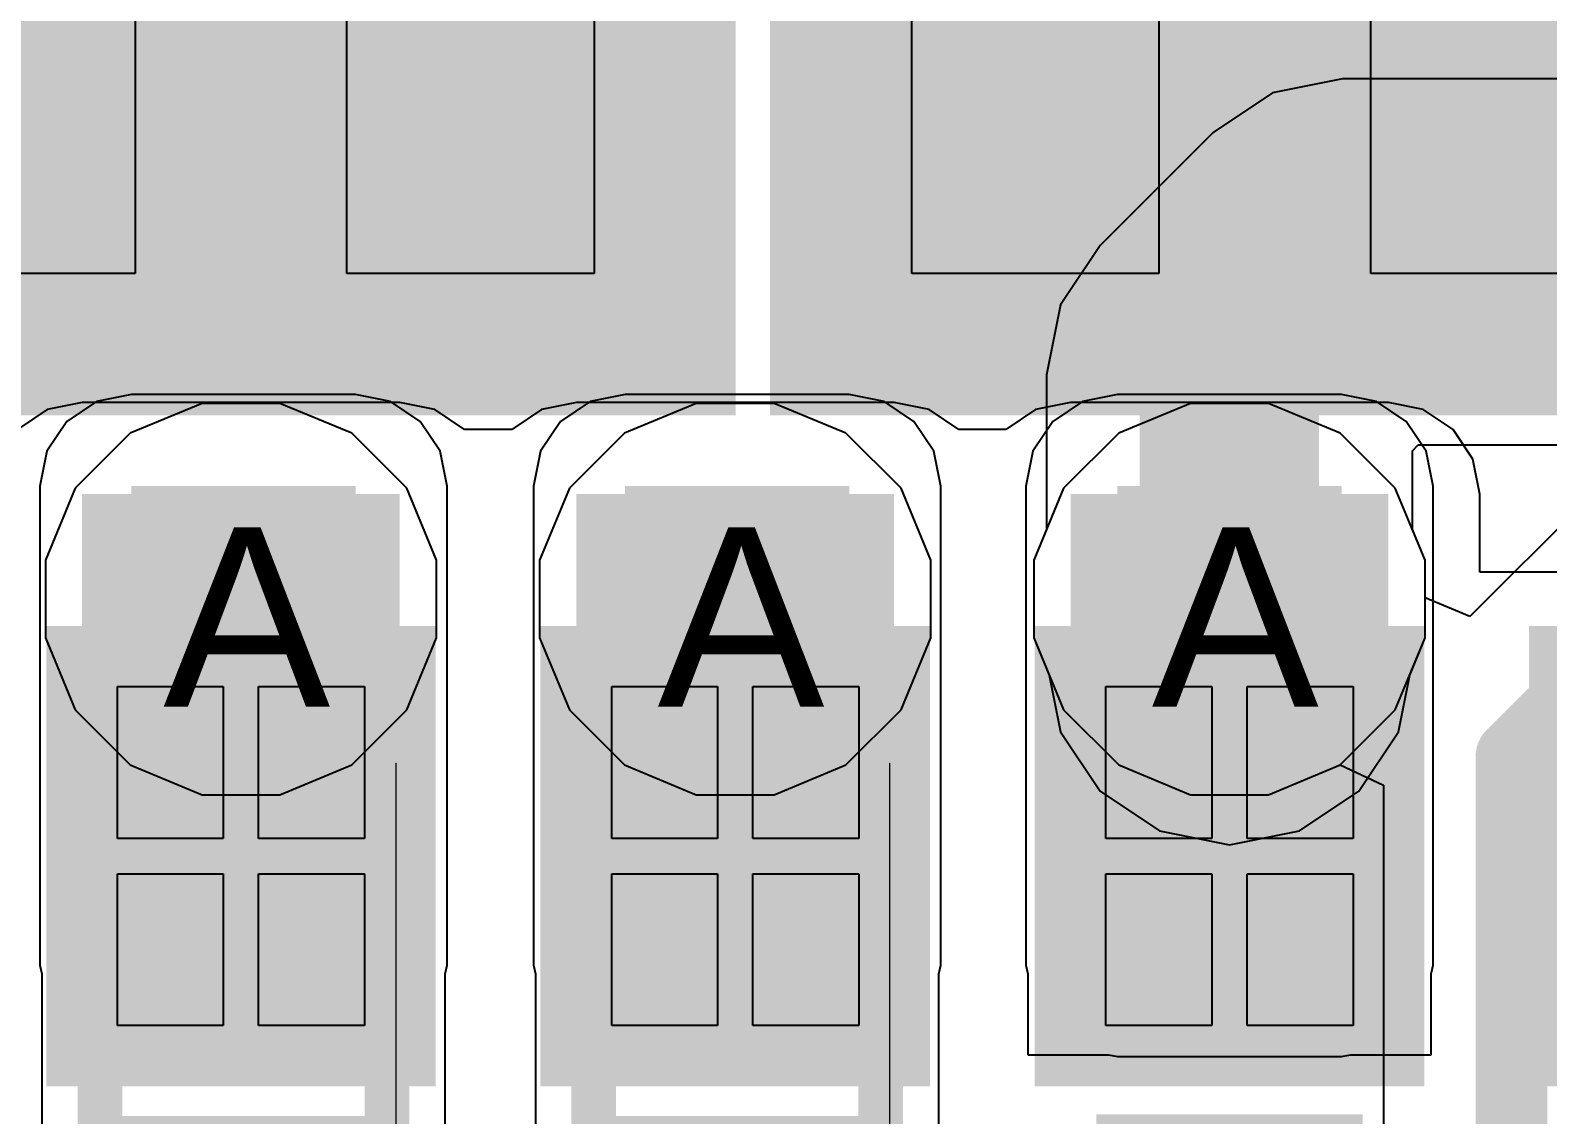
# Model space of a CAD drawing. Header units: inches. Extents: x 0 to 208, y 0 to 213.
# Drawn here: x 4.994 to 5.1632, y 1.2759 to 1.3968 of the extents above; entities that cross this region are included whole.
import ezdxf

# ---------------------------------------------------------------- set-up
doc = ezdxf.new("R2010")
doc.units = ezdxf.units.IN
doc.header["$MEASUREMENT"] = 0
for name, color, linetype in [('Bottom Layer', 5, 'Continuous'), ('Bottom Overlay', 54, 'Continuous'), ('Bottom Paste', 16, 'Continuous'), ('Bottom Solder', 6, 'Continuous'), ('Drill Drawing', 1, 'Continuous'), ('L2_GND1', 16, 'Continuous'), ('L3_SIG1', 76, 'Continuous'), ('L4_PWR', 90, 'Continuous'), ('L5_GND2', 156, 'Continuous'), ('L6_SIG2', 130, 'Continuous'), ('L7_GND3', 216, 'Continuous'), ('Top Layer', 1, 'Continuous'), ('Top Paste', 8, 'Continuous'), ('Top Solder', 216, 'Continuous'), ('Via Holes', 16, 'Continuous')]:
    doc.layers.add(name, color=color, linetype=linetype)
doc.styles.add('Arial', font='', dxfattribs={"height": 0.2})
doc.styles.get('Arial').set_extended_font_data('Arial')

# ---------------------------------------------------------------- blocks, each defined once
blk = doc.blocks.new('R___0402_B_166')
at = {"layer": 'Bottom Layer'}
for points in [[(-0.0095, 0.0125), (-0.0095, -0.0125), (-0.0275, -0.0125), (-0.0275, 0.0125)], [(0.0275, 0.0125), (0.0275, -0.0125), (0.0095, -0.0125), (0.0095, 0.0125)]]:
    blk.add_hatch(color=5, dxfattribs=at).paths.add_polyline_path(points)
at = {"layer": 'Bottom Paste'}
for points in [[(-0.0095, 0.0125), (-0.0095, -0.0125), (-0.0275, -0.0125), (-0.0275, 0.0125)], [(0.0275, 0.0125), (0.0275, -0.0125), (0.0095, -0.0125), (0.0095, 0.0125)]]:
    blk.add_hatch(color=16, dxfattribs=at).paths.add_polyline_path(points)
at = {"layer": 'Bottom Solder'}
for points in [[(-0.00733, 0.01466), (-0.00733, -0.01467), (-0.02967, -0.01467), (-0.02967, 0.01466)], [(0.02967, 0.01466), (0.02967, -0.01467), (0.00733, -0.01467), (0.00733, 0.01466)]]:
    blk.add_hatch(color=6, dxfattribs=at).paths.add_polyline_path(points)
at = {"layer": 'Bottom Overlay'}
for points in [[(0.031, 0.016, 0.005, 0.005, 0), (-0.031, 0.016, 0.005, 0.005, 0)], [(-0.031, -0.016, 0.005, 0.005, 0), (-0.031, 0.016, 0.005, 0.005, 0)], [(0.032, 0.017, 0.000127, 0.000127, 0), (-0.032, 0.017, 0.000127, 0.000127, 0)], [(0.031, -0.016, 0.005, 0.005, 0), (0.031, 0.016, 0.005, 0.005, 0)], [(0.031, -0.016, 0.005, 0.005, 0), (-0.031, -0.016, 0.005, 0.005, 0)]]:
    blk.add_lwpolyline(points, format="xyseb", dxfattribs=at)
for points in [[(-0.03225, 0.016, 0.0025, 0.0025, 1), (-0.02975, 0.016, 0.0025, 0.0025, 1)], [(-0.03225, 0.016, 0.0025, 0.0025, 1), (-0.02975, 0.016, 0.0025, 0.0025, 1)], [(-0.03203, 0.017, 0.0000635, 0.0000635, 1), (-0.03197, 0.017, 0.0000635, 0.0000635, 1)], [(0.02975, 0.016, 0.0025, 0.0025, 1), (0.03225, 0.016, 0.0025, 0.0025, 1)], [(0.02975, 0.016, 0.0025, 0.0025, 1), (0.03225, 0.016, 0.0025, 0.0025, 1)], [(0.03197, 0.017, 0.0000635, 0.0000635, 1), (0.03203, 0.017, 0.0000635, 0.0000635, 1)], [(-0.03225, -0.016, 0.0025, 0.0025, 1), (-0.02975, -0.016, 0.0025, 0.0025, 1)], [(-0.03225, -0.016, 0.0025, 0.0025, 1), (-0.02975, -0.016, 0.0025, 0.0025, 1)], [(0.02975, -0.016, 0.0025, 0.0025, 1), (0.03225, -0.016, 0.0025, 0.0025, 1)], [(0.02975, -0.016, 0.0025, 0.0025, 1), (0.03225, -0.016, 0.0025, 0.0025, 1)]]:
    blk.add_lwpolyline(points, format="xyseb", close=True, dxfattribs=at)
blk = doc.blocks.new('R___0402_B_167')
at = {"layer": 'Bottom Layer'}
for points in [[(-0.0095, 0.0125), (-0.0095, -0.0125), (-0.0275, -0.0125), (-0.0275, 0.0125)], [(0.0275, 0.0125), (0.0275, -0.0125), (0.0095, -0.0125), (0.0095, 0.0125)]]:
    blk.add_hatch(color=5, dxfattribs=at).paths.add_polyline_path(points)
at = {"layer": 'Bottom Paste'}
for points in [[(-0.0095, 0.0125), (-0.0095, -0.0125), (-0.0275, -0.0125), (-0.0275, 0.0125)], [(0.0275, 0.0125), (0.0275, -0.0125), (0.0095, -0.0125), (0.0095, 0.0125)]]:
    blk.add_hatch(color=16, dxfattribs=at).paths.add_polyline_path(points)
at = {"layer": 'Bottom Solder'}
for points in [[(-0.00733, 0.01466), (-0.00733, -0.01467), (-0.02967, -0.01467), (-0.02967, 0.01466)], [(0.02967, 0.01466), (0.02967, -0.01467), (0.00733, -0.01467), (0.00733, 0.01466)]]:
    blk.add_hatch(color=6, dxfattribs=at).paths.add_polyline_path(points)
at = {"layer": 'Bottom Overlay'}
for points in [[(0.031, 0.016, 0.005, 0.005, 0), (-0.031, 0.016, 0.005, 0.005, 0)], [(-0.031, -0.016, 0.005, 0.005, 0), (-0.031, 0.016, 0.005, 0.005, 0)], [(0.032, 0.017, 0.000127, 0.000127, 0), (-0.032, 0.017, 0.000127, 0.000127, 0)], [(0.031, -0.016, 0.005, 0.005, 0), (0.031, 0.016, 0.005, 0.005, 0)], [(0.031, -0.016, 0.005, 0.005, 0), (-0.031, -0.016, 0.005, 0.005, 0)]]:
    blk.add_lwpolyline(points, format="xyseb", dxfattribs=at)
for points in [[(-0.03225, 0.016, 0.0025, 0.0025, 1), (-0.02975, 0.016, 0.0025, 0.0025, 1)], [(-0.03225, 0.016, 0.0025, 0.0025, 1), (-0.02975, 0.016, 0.0025, 0.0025, 1)], [(-0.03203, 0.017, 0.0000635, 0.0000635, 1), (-0.03197, 0.017, 0.0000635, 0.0000635, 1)], [(0.02975, 0.016, 0.0025, 0.0025, 1), (0.03225, 0.016, 0.0025, 0.0025, 1)], [(0.02975, 0.016, 0.0025, 0.0025, 1), (0.03225, 0.016, 0.0025, 0.0025, 1)], [(0.03197, 0.017, 0.0000635, 0.0000635, 1), (0.03203, 0.017, 0.0000635, 0.0000635, 1)], [(-0.03225, -0.016, 0.0025, 0.0025, 1), (-0.02975, -0.016, 0.0025, 0.0025, 1)], [(-0.03225, -0.016, 0.0025, 0.0025, 1), (-0.02975, -0.016, 0.0025, 0.0025, 1)], [(0.02975, -0.016, 0.0025, 0.0025, 1), (0.03225, -0.016, 0.0025, 0.0025, 1)], [(0.02975, -0.016, 0.0025, 0.0025, 1), (0.03225, -0.016, 0.0025, 0.0025, 1)]]:
    blk.add_lwpolyline(points, format="xyseb", close=True, dxfattribs=at)
blk = doc.blocks.new('C___0402_B_174')
at = {"layer": 'Bottom Layer'}
for points in [[(-0.0095, 0.0125), (-0.0095, -0.0125), (-0.0275, -0.0125), (-0.0275, 0.0125)], [(0.0275, 0.0125), (0.0275, -0.0125), (0.0095, -0.0125), (0.0095, 0.0125)]]:
    blk.add_hatch(color=5, dxfattribs=at).paths.add_polyline_path(points)
at = {"layer": 'Bottom Paste'}
for points in [[(-0.0095, 0.0125), (-0.0095, -0.0125), (-0.0275, -0.0125), (-0.0275, 0.0125)], [(0.0275, 0.0125), (0.0275, -0.0125), (0.0095, -0.0125), (0.0095, 0.0125)]]:
    blk.add_hatch(color=16, dxfattribs=at).paths.add_polyline_path(points)
at = {"layer": 'Bottom Solder'}
for points in [[(-0.00714, 0.01486), (-0.00714, -0.01486), (-0.02986, -0.01486), (-0.02986, 0.01486)], [(0.02986, 0.01486), (0.02986, -0.01486), (0.00714, -0.01486), (0.00714, 0.01486)]]:
    blk.add_hatch(color=6, dxfattribs=at).paths.add_polyline_path(points)
at = {"layer": 'Bottom Overlay'}
for points in [[(-0.031, 0.016, 0.005, 0.005, 0), (-0.011, 0.016, 0.005, 0.005, 0)], [(-0.031, 0.016, 0.005, 0.005, 0), (-0.031, -0.016, 0.005, 0.005, 0)], [(0.011, 0.016, 0.005, 0.005, 0), (0.031, 0.016, 0.005, 0.005, 0)], [(0.031, 0.016, 0.005, 0.005, 0), (0.031, -0.016, 0.005, 0.005, 0)], [(-0.031, -0.016, 0.005, 0.005, 0), (-0.011, -0.016, 0.005, 0.005, 0)], [(0.011, -0.016, 0.005, 0.005, 0), (0.031, -0.016, 0.005, 0.005, 0)]]:
    blk.add_lwpolyline(points, format="xyseb", dxfattribs=at)
for points in [[(-0.03225, 0.016, 0.0025, 0.0025, 1), (-0.02975, 0.016, 0.0025, 0.0025, 1)], [(-0.03225, 0.016, 0.0025, 0.0025, 1), (-0.02975, 0.016, 0.0025, 0.0025, 1)], [(-0.01225, 0.016, 0.0025, 0.0025, 1), (-0.00975, 0.016, 0.0025, 0.0025, 1)], [(0.00975, 0.016, 0.0025, 0.0025, 1), (0.01225, 0.016, 0.0025, 0.0025, 1)], [(0.02975, 0.016, 0.0025, 0.0025, 1), (0.03225, 0.016, 0.0025, 0.0025, 1)], [(0.02975, 0.016, 0.0025, 0.0025, 1), (0.03225, 0.016, 0.0025, 0.0025, 1)], [(-0.03225, -0.016, 0.0025, 0.0025, 1), (-0.02975, -0.016, 0.0025, 0.0025, 1)], [(-0.03225, -0.016, 0.0025, 0.0025, 1), (-0.02975, -0.016, 0.0025, 0.0025, 1)], [(-0.01225, -0.016, 0.0025, 0.0025, 1), (-0.00975, -0.016, 0.0025, 0.0025, 1)], [(0.00975, -0.016, 0.0025, 0.0025, 1), (0.01225, -0.016, 0.0025, 0.0025, 1)], [(0.02975, -0.016, 0.0025, 0.0025, 1), (0.03225, -0.016, 0.0025, 0.0025, 1)], [(0.02975, -0.016, 0.0025, 0.0025, 1), (0.03225, -0.016, 0.0025, 0.0025, 1)]]:
    blk.add_lwpolyline(points, format="xyseb", close=True, dxfattribs=at)
blk = doc.blocks.new('A7682E_254')
at = {"layer": 'Top Layer'}
for points in [[(-0.05118, -0.07284), (0.05118, -0.07284), (0.05118, -0.19488), (-0.05118, -0.19488)], [(0.06299, -0.07284), (0.16535, -0.07284), (0.16535, -0.19488), (0.06299, -0.19488)], [(-0.01772, -0.22638), (0.01772, -0.22638), (0.01772, -0.26969), (-0.01772, -0.26969)], [(0.0374, -0.22638), (0.07284, -0.22638), (0.07284, -0.26969), (0.0374, -0.26969)], [(0.09252, -0.22638), (0.12795, -0.22638), (0.12795, -0.26969), (0.09252, -0.26969)]]:
    blk.add_hatch(color=1, dxfattribs=at).paths.add_polyline_path(points)
at = {"layer": 'Top Solder'}
for points in [[(-0.05518, -0.06884), (0.05518, -0.06884), (0.05518, -0.19888), (-0.05518, -0.19888)], [(0.05899, -0.06884), (0.16935, -0.06884), (0.16935, -0.19888), (0.05899, -0.19888)], [(-0.02172, -0.22238), (0.02172, -0.22238), (0.02172, -0.27369), (-0.02172, -0.27369)], [(0.0334, -0.22238), (0.07684, -0.22238), (0.07684, -0.27369), (0.0334, -0.27369)], [(0.08852, -0.22238), (0.13195, -0.22238), (0.13195, -0.27369), (0.08852, -0.27369)], [(0.14364, -0.22238), (0.18707, -0.22238), (0.18707, -0.27369), (0.14364, -0.27369)]]:
    blk.add_hatch(color=216, dxfattribs=at).paths.add_polyline_path(points)
at = {"layer": 'Top Paste'}
for p, q in [((-0.01181, -0.14567), (-0.01181, -0.18307)), ((0.01181, -0.18307), (0.01181, -0.14567)), ((0.03937, -0.14567), (0.03937, -0.18307)), ((0.0748, -0.18307), (0.0748, -0.14567)), ((0.10236, -0.14567), (0.10236, -0.18307)), ((0.12598, -0.18307), (0.12598, -0.14567)), ((-0.01181, -0.18307), (-0.03937, -0.18307)), ((0.03937, -0.18307), (0.01181, -0.18307)), ((0.10236, -0.18307), (0.0748, -0.18307)), ((0.15354, -0.18307), (0.12598, -0.18307)), ((-0.01378, -0.24606), (-0.01378, -0.22913)), ((-0.01378, -0.22913), (-0.00197, -0.22913)), ((-0.00197, -0.22913), (-0.00197, -0.24606)), ((0.00197, -0.24606), (0.00197, -0.22913)), ((0.00197, -0.22913), (0.01378, -0.22913)), ((0.01378, -0.22913), (0.01378, -0.24606)), ((0.04134, -0.24606), (0.04134, -0.22913)), ((0.04134, -0.22913), (0.05315, -0.22913)), ((0.05315, -0.22913), (0.05315, -0.24606)), ((0.05709, -0.24606), (0.05709, -0.22913)), ((0.05709, -0.22913), (0.0689, -0.22913)), ((0.0689, -0.22913), (0.0689, -0.24606)), ((0.09646, -0.24606), (0.09646, -0.22913)), ((0.09646, -0.22913), (0.10827, -0.22913)), ((0.10827, -0.22913), (0.10827, -0.24606)), ((0.1122, -0.24606), (0.1122, -0.22913)), ((0.1122, -0.22913), (0.12402, -0.22913)), ((0.12402, -0.22913), (0.12402, -0.24606)), ((-0.00197, -0.24606), (-0.01378, -0.24606)), ((0.01378, -0.24606), (0.00197, -0.24606)), ((0.05315, -0.24606), (0.04134, -0.24606)), ((0.0689, -0.24606), (0.05709, -0.24606)), ((0.10827, -0.24606), (0.09646, -0.24606)), ((0.12402, -0.24606), (0.1122, -0.24606)), ((-0.01378, -0.26693), (-0.01378, -0.25)), ((-0.01378, -0.25), (-0.00197, -0.25)), ((-0.00197, -0.25), (-0.00197, -0.26693)), ((0.00197, -0.26693), (0.00197, -0.25)), ((0.00197, -0.25), (0.01378, -0.25)), ((0.01378, -0.25), (0.01378, -0.26693)), ((0.04134, -0.26693), (0.04134, -0.25)), ((0.04134, -0.25), (0.05315, -0.25)), ((0.05315, -0.25), (0.05315, -0.26693)), ((0.05709, -0.26693), (0.05709, -0.25)), ((0.05709, -0.25), (0.0689, -0.25)), ((0.0689, -0.25), (0.0689, -0.26693)), ((0.09646, -0.26693), (0.09646, -0.25)), ((0.09646, -0.25), (0.10827, -0.25)), ((0.10827, -0.25), (0.10827, -0.26693)), ((0.1122, -0.26693), (0.1122, -0.25)), ((0.1122, -0.25), (0.12402, -0.25)), ((0.12402, -0.25), (0.12402, -0.26693)), ((-0.00197, -0.26693), (-0.01378, -0.26693)), ((0.01378, -0.26693), (0.00197, -0.26693)), ((0.05315, -0.26693), (0.04134, -0.26693)), ((0.0689, -0.26693), (0.05709, -0.26693)), ((0.10827, -0.26693), (0.09646, -0.26693)), ((0.12402, -0.26693), (0.1122, -0.26693))]:
    blk.add_line(p, q, dxfattribs=at)

msp = doc.modelspace()

# ---------------------------------------------------------------- hatches: boundary and pattern name
at = {"layer": 'Bottom Layer'}
for points in [[(5.00524, 1.29259), (5.03024, 1.29259), (5.03024, 1.346), (5.00524, 1.346)], [(5.06029, 1.29259), (5.08529, 1.29259), (5.08529, 1.346), (5.06029, 1.346)], [(5.11519, 1.29259), (5.14019, 1.29259), (5.14019, 1.346), (5.11519, 1.346)]]:
    msp.add_hatch(color=5, dxfattribs=at).paths.add_polyline_path(points)
h = msp.add_hatch(color=5, dxfattribs=at)
edge = h.paths.add_edge_path()
edge.add_arc((5.01745, 1.33339), 0.01181, 0, 360)
h = msp.add_hatch(color=5, dxfattribs=at)
edge = h.paths.add_edge_path()
edge.add_arc((5.07257, 1.33339), 0.01181, 0, 360)
h = msp.add_hatch(color=5, dxfattribs=at)
edge = h.paths.add_edge_path()
edge.add_arc((5.12768, 1.33339), 0.01181, 0, 360)
at = {"layer": 'L2_GND1'}
h = msp.add_hatch(color=16, dxfattribs=at)
edge = h.paths.add_edge_path()
edge.add_arc((5.01745, 1.33339), 0.01181, 0, 360)
h = msp.add_hatch(color=16, dxfattribs=at)
edge = h.paths.add_edge_path()
edge.add_arc((5.07257, 1.33339), 0.01181, 0, 360)
h = msp.add_hatch(color=16, dxfattribs=at)
edge = h.paths.add_edge_path()
edge.add_arc((5.12768, 1.33339), 0.01181, 0, 360)
at = {"layer": 'L3_SIG1'}
h = msp.add_hatch(color=76, dxfattribs=at)
edge = h.paths.add_edge_path()
edge.add_arc((5.01745, 1.33339), 0.01181, 0, 360)
h = msp.add_hatch(color=76, dxfattribs=at)
edge = h.paths.add_edge_path()
edge.add_arc((5.07257, 1.33339), 0.01181, 0, 360)
h = msp.add_hatch(color=76, dxfattribs=at)
edge = h.paths.add_edge_path()
edge.add_arc((5.12768, 1.33339), 0.01181, 0, 360)
at = {"layer": 'L4_PWR'}
h = msp.add_hatch(color=90, dxfattribs=at)
edge = h.paths.add_edge_path()
edge.add_arc((5.01745, 1.33339), 0.01181, 0, 360)
h = msp.add_hatch(color=90, dxfattribs=at)
edge = h.paths.add_edge_path()
edge.add_arc((5.07257, 1.33339), 0.01181, 0, 360)
h = msp.add_hatch(color=90, dxfattribs=at)
edge = h.paths.add_edge_path()
edge.add_arc((5.12768, 1.33339), 0.01181, 0, 360)
at = {"layer": 'L5_GND2'}
h = msp.add_hatch(color=156, dxfattribs=at)
edge = h.paths.add_edge_path()
edge.add_arc((5.01745, 1.33339), 0.01181, 0, 360)
h = msp.add_hatch(color=156, dxfattribs=at)
edge = h.paths.add_edge_path()
edge.add_arc((5.07257, 1.33339), 0.01181, 0, 360)
h = msp.add_hatch(color=156, dxfattribs=at)
edge = h.paths.add_edge_path()
edge.add_arc((5.12768, 1.33339), 0.01181, 0, 360)
at = {"layer": 'L6_SIG2'}
h = msp.add_hatch(color=130, dxfattribs=at)
edge = h.paths.add_edge_path()
edge.add_arc((5.01745, 1.33339), 0.01181, 0, 360)
h = msp.add_hatch(color=130, dxfattribs=at)
edge = h.paths.add_edge_path()
edge.add_arc((5.07257, 1.33339), 0.01181, 0, 360)
h = msp.add_hatch(color=130, dxfattribs=at)
edge = h.paths.add_edge_path()
edge.add_arc((5.12768, 1.33339), 0.01181, 0, 360)
at = {"layer": 'L7_GND3'}
h = msp.add_hatch(color=216, dxfattribs=at)
edge = h.paths.add_edge_path()
edge.add_arc((5.01745, 1.33339), 0.01181, 0, 360)
h = msp.add_hatch(color=216, dxfattribs=at)
edge = h.paths.add_edge_path()
edge.add_arc((5.07257, 1.33339), 0.01181, 0, 360)
h = msp.add_hatch(color=216, dxfattribs=at)
edge = h.paths.add_edge_path()
edge.add_arc((5.12768, 1.33339), 0.01181, 0, 360)
at = {"layer": 'Top Layer'}
h = msp.add_hatch(color=1, dxfattribs=at)
edge = h.paths.add_edge_path()
edge.add_arc((5.01745, 1.33339), 0.01181, 0, 360)
h = msp.add_hatch(color=1, dxfattribs=at)
edge = h.paths.add_edge_path()
edge.add_arc((5.07257, 1.33339), 0.01181, 0, 360)
h = msp.add_hatch(color=1, dxfattribs=at)
edge = h.paths.add_edge_path()
edge.add_arc((5.12768, 1.33339), 0.01181, 0, 360)
for points in [[(4.99973, 1.28309), (5.03516, 1.28309), (5.03516, 1.34511), (4.99973, 1.34511)], [(5.05485, 1.28309), (5.09028, 1.28309), (5.09028, 1.34511), (5.05485, 1.34511)], [(5.10997, 1.28309), (5.1454, 1.28309), (5.1454, 1.34511), (5.10997, 1.34511)]]:
    msp.add_hatch(color=1, dxfattribs=at).paths.add_polyline_path(points)
at = {"layer": 'Via Holes'}
h = msp.add_hatch(color=7, dxfattribs=at)
edge = h.paths.add_edge_path()
edge.add_arc((5.01745, 1.33339), 0.00591, 0, 360)
h = msp.add_hatch(color=7, dxfattribs=at)
edge = h.paths.add_edge_path()
edge.add_arc((5.07257, 1.33339), 0.00591, 0, 360)
h = msp.add_hatch(color=7, dxfattribs=at)
edge = h.paths.add_edge_path()
edge.add_arc((5.12768, 1.33339), 0.00591, 0, 360)

# ---------------------------------------------------------------- linework, layer by layer
at = {"layer": 'Bottom Layer'}
for p, q in [((5.00134, 1.35542), (4.99803, 1.35321)), ((5.00524, 1.3562), (5.00134, 1.35542)), ((5.03024, 1.3562), (5.00524, 1.3562)), ((5.03414, 1.35542), (5.03024, 1.3562)), ((5.03745, 1.35321), (5.03414, 1.35542)), ((5.05639, 1.35542), (5.05308, 1.35321)), ((5.06029, 1.3562), (5.05639, 1.35542)), ((5.08529, 1.3562), (5.06029, 1.3562)), ((5.08919, 1.35542), (5.08529, 1.3562)), ((5.0925, 1.35321), (5.08919, 1.35542)), ((5.11128, 1.35542), (5.10798, 1.35321)), ((5.11519, 1.3562), (5.11128, 1.35542)), ((5.14019, 1.3562), (5.11519, 1.3562)), ((5.14409, 1.35542), (5.14019, 1.3562)), ((5.1474, 1.35321), (5.14409, 1.35542)), ((4.99803, 1.35321), (4.99582, 1.3499)), ((5.03966, 1.3499), (5.03745, 1.35321)), ((5.05308, 1.35321), (5.05087, 1.3499)), ((5.09471, 1.3499), (5.0925, 1.35321)), ((5.10798, 1.35321), (5.10577, 1.3499)), ((5.14961, 1.3499), (5.1474, 1.35321)), ((4.99582, 1.3499), (4.99504, 1.346)), ((5.04044, 1.346), (5.03966, 1.3499)), ((5.05087, 1.3499), (5.05009, 1.346)), ((5.09548, 1.346), (5.09471, 1.3499)), ((5.10577, 1.3499), (5.10499, 1.346)), ((5.15038, 1.346), (5.14961, 1.3499)), ((4.99504, 1.346), (4.99504, 1.29259)), ((5.04044, 1.29259), (5.04044, 1.346)), ((5.05009, 1.346), (5.05009, 1.29259)), ((5.09548, 1.29259), (5.09548, 1.346)), ((5.10499, 1.346), (5.10499, 1.29259)), ((5.15038, 1.29259), (5.15038, 1.346)), ((4.99504, 1.29259), (4.99524, 1.2916)), ((4.99524, 1.2916), (4.99524, 1.24559)), ((5.04024, 1.2916), (5.04044, 1.29259)), ((5.04024, 1.24559), (5.04024, 1.2916)), ((5.05009, 1.29259), (5.05029, 1.2916)), ((5.05029, 1.2916), (5.05029, 1.24559)), ((5.09529, 1.2916), (5.09548, 1.29259)), ((5.09529, 1.24559), (5.09529, 1.2916)), ((5.10499, 1.29259), (5.10519, 1.2916)), ((5.10519, 1.2916), (5.10519, 1.28259)), ((5.15019, 1.2916), (5.15038, 1.29259)), ((5.15019, 1.28259), (5.15019, 1.2916)), ((5.10519, 1.28259), (5.1142, 1.28259)), ((5.1142, 1.28259), (5.11519, 1.28239)), ((5.14019, 1.28239), (5.14117, 1.28259)), ((5.14117, 1.28259), (5.15019, 1.28259)), ((5.11519, 1.28239), (5.14019, 1.28239))]:
    msp.add_line(p, q, dxfattribs=at)
at = {"layer": 'L2_GND1'}
for p, q in [((5.01311, 1.35521), (5.00509, 1.35188)), ((5.02179, 1.35521), (5.01311, 1.35521)), ((5.0298, 1.35188), (5.02179, 1.35521)), ((5.06823, 1.35521), (5.06021, 1.35188)), ((5.0769, 1.35521), (5.06823, 1.35521)), ((5.08492, 1.35188), (5.0769, 1.35521)), ((5.12335, 1.35521), (5.11533, 1.35188)), ((5.13202, 1.35521), (5.12335, 1.35521)), ((5.14004, 1.35188), (5.13202, 1.35521)), ((5.00509, 1.35188), (4.99896, 1.34575)), ((5.03594, 1.34575), (5.0298, 1.35188)), ((5.06021, 1.35188), (5.05408, 1.34575)), ((5.09106, 1.34575), (5.08492, 1.35188)), ((5.11533, 1.35188), (5.10919, 1.34575)), ((5.14617, 1.34575), (5.14004, 1.35188)), ((4.99896, 1.34575), (4.99564, 1.33773)), ((5.03926, 1.33773), (5.03594, 1.34575)), ((5.05408, 1.34575), (5.05075, 1.33773)), ((5.09438, 1.33773), (5.09106, 1.34575)), ((5.10919, 1.34575), (5.10587, 1.33773)), ((5.14949, 1.33773), (5.14617, 1.34575)), ((4.99564, 1.33773), (4.99564, 1.32906)), ((5.03926, 1.32906), (5.03926, 1.33773)), ((5.05075, 1.33773), (5.05075, 1.32906)), ((5.09438, 1.32906), (5.09438, 1.33773)), ((5.10587, 1.33773), (5.10587, 1.32906)), ((5.14949, 1.32906), (5.14949, 1.33773)), ((4.99564, 1.32906), (4.99896, 1.32104)), ((5.03594, 1.32104), (5.03926, 1.32906)), ((5.05075, 1.32906), (5.05408, 1.32104)), ((5.09106, 1.32104), (5.09438, 1.32906)), ((5.10587, 1.32906), (5.10919, 1.32104)), ((5.14617, 1.32104), (5.14949, 1.32906)), ((4.99896, 1.32104), (5.00509, 1.3149)), ((5.0298, 1.3149), (5.03594, 1.32104)), ((5.05408, 1.32104), (5.06021, 1.3149)), ((5.08492, 1.3149), (5.09106, 1.32104)), ((5.10919, 1.32104), (5.11533, 1.3149)), ((5.14004, 1.3149), (5.14617, 1.32104)), ((5.00509, 1.3149), (5.01311, 1.31158)), ((5.02179, 1.31158), (5.0298, 1.3149)), ((5.06021, 1.3149), (5.06823, 1.31158)), ((5.0769, 1.31158), (5.08492, 1.3149)), ((5.11533, 1.3149), (5.12335, 1.31158)), ((5.13202, 1.31158), (5.14004, 1.3149)), ((5.01311, 1.31158), (5.02179, 1.31158)), ((5.06823, 1.31158), (5.0769, 1.31158)), ((5.12335, 1.31158), (5.13202, 1.31158))]:
    msp.add_line(p, q, dxfattribs=at)
at = {"layer": 'L3_SIG1'}
for p, q in [((5.01311, 1.35521), (5.00509, 1.35188)), ((5.02179, 1.35521), (5.01311, 1.35521)), ((5.0298, 1.35188), (5.02179, 1.35521)), ((5.06823, 1.35521), (5.06021, 1.35188)), ((5.0769, 1.35521), (5.06823, 1.35521)), ((5.08492, 1.35188), (5.0769, 1.35521)), ((5.12335, 1.35521), (5.11533, 1.35188)), ((5.13202, 1.35521), (5.12335, 1.35521)), ((5.14004, 1.35188), (5.13202, 1.35521)), ((5.00509, 1.35188), (4.99896, 1.34575)), ((5.03594, 1.34575), (5.0298, 1.35188)), ((5.06021, 1.35188), (5.05408, 1.34575)), ((5.09106, 1.34575), (5.08492, 1.35188)), ((5.11533, 1.35188), (5.10919, 1.34575)), ((5.14617, 1.34575), (5.14004, 1.35188)), ((4.99896, 1.34575), (4.99564, 1.33773)), ((5.03926, 1.33773), (5.03594, 1.34575)), ((5.05408, 1.34575), (5.05075, 1.33773)), ((5.09438, 1.33773), (5.09106, 1.34575)), ((5.10919, 1.34575), (5.10587, 1.33773)), ((5.14949, 1.33773), (5.14617, 1.34575)), ((4.99564, 1.33773), (4.99564, 1.32906)), ((5.03926, 1.32906), (5.03926, 1.33773)), ((5.05075, 1.33773), (5.05075, 1.32906)), ((5.09438, 1.32906), (5.09438, 1.33773)), ((5.10587, 1.33773), (5.10587, 1.32906)), ((5.14949, 1.32906), (5.14949, 1.33773)), ((4.99564, 1.32906), (4.99896, 1.32104)), ((5.03594, 1.32104), (5.03926, 1.32906)), ((5.05075, 1.32906), (5.05408, 1.32104)), ((5.09106, 1.32104), (5.09438, 1.32906)), ((5.10587, 1.32906), (5.10919, 1.32104)), ((5.14617, 1.32104), (5.14949, 1.32906)), ((4.99896, 1.32104), (5.00509, 1.3149)), ((5.0298, 1.3149), (5.03594, 1.32104)), ((5.05408, 1.32104), (5.06021, 1.3149)), ((5.08492, 1.3149), (5.09106, 1.32104)), ((5.10919, 1.32104), (5.11533, 1.3149)), ((5.14004, 1.3149), (5.14617, 1.32104)), ((5.00509, 1.3149), (5.01311, 1.31158)), ((5.02179, 1.31158), (5.0298, 1.3149)), ((5.06021, 1.3149), (5.06823, 1.31158)), ((5.0769, 1.31158), (5.08492, 1.3149)), ((5.11533, 1.3149), (5.12335, 1.31158)), ((5.13202, 1.31158), (5.14004, 1.3149)), ((5.01311, 1.31158), (5.02179, 1.31158)), ((5.06823, 1.31158), (5.0769, 1.31158)), ((5.12335, 1.31158), (5.13202, 1.31158))]:
    msp.add_line(p, q, dxfattribs=at)
at = {"layer": 'L4_PWR'}
for p, q in [((5.1403, 1.39139), (5.13249, 1.38984)), ((5.1403, 1.39139), (5.1403, 1.39139)), ((5.29365, 1.39139), (5.1403, 1.39139)), ((5.13249, 1.38984), (5.12588, 1.38542)), ((5.12588, 1.38542), (5.11326, 1.37281)), ((5.11326, 1.37281), (5.10884, 1.36619)), ((5.10884, 1.36619), (5.10729, 1.35839)), ((5.10729, 1.35839), (5.10729, 1.34116)), ((5.01311, 1.35521), (5.00509, 1.35188)), ((5.02179, 1.35521), (5.01311, 1.35521)), ((5.0298, 1.35188), (5.02179, 1.35521)), ((5.06823, 1.35521), (5.06021, 1.35188)), ((5.0769, 1.35521), (5.06823, 1.35521)), ((5.08492, 1.35188), (5.0769, 1.35521)), ((5.00509, 1.35188), (4.99896, 1.34575)), ((5.03594, 1.34575), (5.0298, 1.35188)), ((5.06021, 1.35188), (5.05408, 1.34575)), ((5.09106, 1.34575), (5.08492, 1.35188)), ((5.14808, 1.34994), (5.14874, 1.35061)), ((5.14874, 1.35061), (5.24568, 1.35061)), ((5.14808, 1.34116), (5.14808, 1.34994)), ((4.99896, 1.34575), (4.99564, 1.33773)), ((5.03926, 1.33773), (5.03594, 1.34575)), ((5.05408, 1.34575), (5.05075, 1.33773)), ((5.09438, 1.33773), (5.09106, 1.34575)), ((5.10729, 1.34116), (5.10587, 1.33773)), ((5.14949, 1.33773), (5.14808, 1.34116)), ((4.99564, 1.33773), (4.99564, 1.32906)), ((5.03926, 1.32906), (5.03926, 1.33773)), ((5.05075, 1.33773), (5.05075, 1.32906)), ((5.09438, 1.32906), (5.09438, 1.33773)), ((5.10587, 1.33773), (5.10587, 1.32906)), ((5.14949, 1.32906), (5.14949, 1.33773)), ((4.99564, 1.32906), (4.99896, 1.32104)), ((5.03594, 1.32104), (5.03926, 1.32906)), ((5.05075, 1.32906), (5.05408, 1.32104)), ((5.09106, 1.32104), (5.09438, 1.32906)), ((5.10587, 1.32906), (5.10758, 1.32492)), ((5.14778, 1.32492), (5.14949, 1.32906)), ((5.10758, 1.32492), (5.10884, 1.31859)), ((5.14652, 1.31859), (5.14778, 1.32492)), ((4.99896, 1.32104), (5.00509, 1.3149)), ((5.0298, 1.3149), (5.03594, 1.32104)), ((5.05408, 1.32104), (5.06021, 1.3149)), ((5.08492, 1.3149), (5.09106, 1.32104)), ((5.10884, 1.31859), (5.11326, 1.31197)), ((5.1421, 1.31197), (5.14652, 1.31859)), ((5.00509, 1.3149), (5.01311, 1.31158)), ((5.02179, 1.31158), (5.0298, 1.3149)), ((5.06021, 1.3149), (5.06823, 1.31158)), ((5.0769, 1.31158), (5.08492, 1.3149)), ((5.01311, 1.31158), (5.02179, 1.31158)), ((5.06823, 1.31158), (5.0769, 1.31158)), ((5.11326, 1.31197), (5.11988, 1.30755)), ((5.13549, 1.30755), (5.1421, 1.31197)), ((5.11988, 1.30755), (5.12768, 1.306)), ((5.12768, 1.306), (5.13549, 1.30755))]:
    msp.add_line(p, q, dxfattribs=at)
for points in [[(5.12768, 1.35839, 0.02, 0.02, 0), (5.1403, 1.371, 0.02, 0.02, 0)], [(5.1403, 1.371, 0.02, 0.02, 0), (5.29365, 1.371, 0.02, 0.02, 0)], [(5.12768, 1.32639, 0.02, 0.02, 0), (5.12768, 1.35839, 0.02, 0.02, 0)]]:
    msp.add_lwpolyline(points, format="xyseb", dxfattribs=at)
for points in [[(5.1353, 1.371, 0.01, 0.01, 1), (5.1453, 1.371, 0.01, 0.01, 1)], [(5.1353, 1.371, 0.01, 0.01, 1), (5.1453, 1.371, 0.01, 0.01, 1)], [(5.12268, 1.35839, 0.01, 0.01, 1), (5.13268, 1.35839, 0.01, 0.01, 1)], [(5.12268, 1.35839, 0.01, 0.01, 1), (5.13268, 1.35839, 0.01, 0.01, 1)], [(5.12268, 1.32639, 0.01, 0.01, 1), (5.13268, 1.32639, 0.01, 0.01, 1)]]:
    msp.add_lwpolyline(points, format="xyseb", close=True, dxfattribs=at)
at = {"layer": 'L5_GND2'}
for p, q in [((5.01311, 1.35521), (5.00509, 1.35188)), ((5.02179, 1.35521), (5.01311, 1.35521)), ((5.0298, 1.35188), (5.02179, 1.35521)), ((5.06823, 1.35521), (5.06021, 1.35188)), ((5.0769, 1.35521), (5.06823, 1.35521)), ((5.08492, 1.35188), (5.0769, 1.35521)), ((5.12335, 1.35521), (5.11533, 1.35188)), ((5.13202, 1.35521), (5.12335, 1.35521)), ((5.14004, 1.35188), (5.13202, 1.35521)), ((5.00509, 1.35188), (4.99896, 1.34575)), ((5.03594, 1.34575), (5.0298, 1.35188)), ((5.06021, 1.35188), (5.05408, 1.34575)), ((5.09106, 1.34575), (5.08492, 1.35188)), ((5.11533, 1.35188), (5.10919, 1.34575)), ((5.14617, 1.34575), (5.14004, 1.35188)), ((4.99896, 1.34575), (4.99564, 1.33773)), ((5.03926, 1.33773), (5.03594, 1.34575)), ((5.05408, 1.34575), (5.05075, 1.33773)), ((5.09438, 1.33773), (5.09106, 1.34575)), ((5.10919, 1.34575), (5.10587, 1.33773)), ((5.14949, 1.33773), (5.14617, 1.34575)), ((4.99564, 1.33773), (4.99564, 1.32906)), ((5.03926, 1.32906), (5.03926, 1.33773)), ((5.05075, 1.33773), (5.05075, 1.32906)), ((5.09438, 1.32906), (5.09438, 1.33773)), ((5.10587, 1.33773), (5.10587, 1.32906)), ((5.14949, 1.32906), (5.14949, 1.33773)), ((4.99564, 1.32906), (4.99896, 1.32104)), ((5.03594, 1.32104), (5.03926, 1.32906)), ((5.05075, 1.32906), (5.05408, 1.32104)), ((5.09106, 1.32104), (5.09438, 1.32906)), ((5.10587, 1.32906), (5.10919, 1.32104)), ((5.14617, 1.32104), (5.14949, 1.32906)), ((4.99896, 1.32104), (5.00509, 1.3149)), ((5.0298, 1.3149), (5.03594, 1.32104)), ((5.05408, 1.32104), (5.06021, 1.3149)), ((5.08492, 1.3149), (5.09106, 1.32104)), ((5.10919, 1.32104), (5.11533, 1.3149)), ((5.14004, 1.3149), (5.14617, 1.32104)), ((5.00509, 1.3149), (5.01311, 1.31158)), ((5.02179, 1.31158), (5.0298, 1.3149)), ((5.06021, 1.3149), (5.06823, 1.31158)), ((5.0769, 1.31158), (5.08492, 1.3149)), ((5.11533, 1.3149), (5.12335, 1.31158)), ((5.13202, 1.31158), (5.14004, 1.3149)), ((5.01311, 1.31158), (5.02179, 1.31158)), ((5.06823, 1.31158), (5.0769, 1.31158)), ((5.12335, 1.31158), (5.13202, 1.31158))]:
    msp.add_line(p, q, dxfattribs=at)
at = {"layer": 'L6_SIG2'}
for p, q in [((5.01311, 1.35521), (5.00509, 1.35188)), ((5.02179, 1.35521), (5.01311, 1.35521)), ((5.0298, 1.35188), (5.02179, 1.35521)), ((5.06823, 1.35521), (5.06021, 1.35188)), ((5.0769, 1.35521), (5.06823, 1.35521)), ((5.08492, 1.35188), (5.0769, 1.35521)), ((5.12335, 1.35521), (5.11533, 1.35188)), ((5.13202, 1.35521), (5.12335, 1.35521)), ((5.14004, 1.35188), (5.13202, 1.35521)), ((5.00509, 1.35188), (4.99896, 1.34575)), ((5.03594, 1.34575), (5.0298, 1.35188)), ((5.06021, 1.35188), (5.05408, 1.34575)), ((5.09106, 1.34575), (5.08492, 1.35188)), ((5.11533, 1.35188), (5.10919, 1.34575)), ((5.14617, 1.34575), (5.14004, 1.35188)), ((4.99896, 1.34575), (4.99564, 1.33773)), ((5.03926, 1.33773), (5.03594, 1.34575)), ((5.05408, 1.34575), (5.05075, 1.33773)), ((5.09438, 1.33773), (5.09106, 1.34575)), ((5.10919, 1.34575), (5.10587, 1.33773)), ((5.14949, 1.33773), (5.14617, 1.34575)), ((5.16813, 1.34509), (5.15449, 1.33146)), ((4.99564, 1.33773), (4.99564, 1.32906)), ((5.03926, 1.32906), (5.03926, 1.33773)), ((5.05075, 1.33773), (5.05075, 1.32906)), ((5.09438, 1.32906), (5.09438, 1.33773)), ((5.10587, 1.33773), (5.10587, 1.32906)), ((5.14949, 1.33353), (5.14949, 1.33773)), ((5.15449, 1.33146), (5.14949, 1.33353)), ((4.99564, 1.32906), (4.99896, 1.32104)), ((5.03594, 1.32104), (5.03926, 1.32906)), ((5.05075, 1.32906), (5.05408, 1.32104)), ((5.09106, 1.32104), (5.09438, 1.32906)), ((5.10587, 1.32906), (5.10919, 1.32104)), ((4.99896, 1.32104), (5.00509, 1.3149)), ((5.0298, 1.3149), (5.03594, 1.32104)), ((5.05408, 1.32104), (5.06021, 1.3149)), ((5.08492, 1.3149), (5.09106, 1.32104)), ((5.10919, 1.32104), (5.11533, 1.3149)), ((5.00509, 1.3149), (5.01311, 1.31158)), ((5.02179, 1.31158), (5.0298, 1.3149)), ((5.06021, 1.3149), (5.06823, 1.31158)), ((5.0769, 1.31158), (5.08492, 1.3149)), ((5.11533, 1.3149), (5.12335, 1.31158)), ((5.13202, 1.31158), (5.14004, 1.3149)), ((5.14004, 1.3149), (5.14487, 1.31266)), ((5.01311, 1.31158), (5.02179, 1.31158)), ((5.06823, 1.31158), (5.0769, 1.31158)), ((5.12335, 1.31158), (5.13202, 1.31158)), ((5.14487, 1.31266), (5.14487, 1.07005))]:
    msp.add_line(p, q, dxfattribs=at)
for points in [[(5.15914, 1.31591, 0.008, 0.008, 0), (5.17822, 1.33499, 0.008, 0.008, 0)], [(5.15914, 1.06414, 0.008, 0.008, 0), (5.15914, 1.31591, 0.008, 0.008, 0)]]:
    msp.add_lwpolyline(points, format="xyseb", dxfattribs=at)
msp.add_lwpolyline([(5.15714, 1.31591, 0.004, 0.004, 1), (5.16114, 1.31591, 0.004, 0.004, 1)], format="xyseb", close=True, dxfattribs=at)
msp.add_lwpolyline([(5.15714, 1.31591, 0.004, 0.004, 1), (5.16114, 1.31591, 0.004, 0.004, 1)], format="xyseb", close=True, dxfattribs=at)
at = {"layer": 'L7_GND3'}
for p, q in [((5.01311, 1.35521), (5.00509, 1.35188)), ((5.02179, 1.35521), (5.01311, 1.35521)), ((5.0298, 1.35188), (5.02179, 1.35521)), ((5.06823, 1.35521), (5.06021, 1.35188)), ((5.0769, 1.35521), (5.06823, 1.35521)), ((5.08492, 1.35188), (5.0769, 1.35521)), ((5.12335, 1.35521), (5.11533, 1.35188)), ((5.13202, 1.35521), (5.12335, 1.35521)), ((5.14004, 1.35188), (5.13202, 1.35521)), ((5.00509, 1.35188), (4.99896, 1.34575)), ((5.03594, 1.34575), (5.0298, 1.35188)), ((5.06021, 1.35188), (5.05408, 1.34575)), ((5.09106, 1.34575), (5.08492, 1.35188)), ((5.11533, 1.35188), (5.10919, 1.34575)), ((5.14617, 1.34575), (5.14004, 1.35188)), ((4.99896, 1.34575), (4.99564, 1.33773)), ((5.03926, 1.33773), (5.03594, 1.34575)), ((5.05408, 1.34575), (5.05075, 1.33773)), ((5.09438, 1.33773), (5.09106, 1.34575)), ((5.10919, 1.34575), (5.10587, 1.33773)), ((5.14949, 1.33773), (5.14617, 1.34575)), ((4.99564, 1.33773), (4.99564, 1.32906)), ((5.03926, 1.32906), (5.03926, 1.33773)), ((5.05075, 1.33773), (5.05075, 1.32906)), ((5.09438, 1.32906), (5.09438, 1.33773)), ((5.10587, 1.33773), (5.10587, 1.32906)), ((5.14949, 1.32906), (5.14949, 1.33773)), ((4.99564, 1.32906), (4.99896, 1.32104)), ((5.03594, 1.32104), (5.03926, 1.32906)), ((5.05075, 1.32906), (5.05408, 1.32104)), ((5.09106, 1.32104), (5.09438, 1.32906)), ((5.10587, 1.32906), (5.10919, 1.32104)), ((5.14617, 1.32104), (5.14949, 1.32906)), ((4.99896, 1.32104), (5.00509, 1.3149)), ((5.0298, 1.3149), (5.03594, 1.32104)), ((5.05408, 1.32104), (5.06021, 1.3149)), ((5.08492, 1.3149), (5.09106, 1.32104)), ((5.10919, 1.32104), (5.11533, 1.3149)), ((5.14004, 1.3149), (5.14617, 1.32104)), ((5.00509, 1.3149), (5.01311, 1.31158)), ((5.02179, 1.31158), (5.0298, 1.3149)), ((5.06021, 1.3149), (5.06823, 1.31158)), ((5.0769, 1.31158), (5.08492, 1.3149)), ((5.11533, 1.3149), (5.12335, 1.31158)), ((5.13202, 1.31158), (5.14004, 1.3149)), ((5.01311, 1.31158), (5.02179, 1.31158)), ((5.06823, 1.31158), (5.0769, 1.31158)), ((5.12335, 1.31158), (5.13202, 1.31158))]:
    msp.add_line(p, q, dxfattribs=at)
at = {"layer": 'Top Layer'}
for p, q in [((4.99973, 1.35531), (4.99583, 1.35453)), ((5.03516, 1.35531), (4.99973, 1.35531)), ((5.03907, 1.35453), (5.03516, 1.35531)), ((5.05485, 1.35531), (5.05095, 1.35453)), ((5.09028, 1.35531), (5.05485, 1.35531)), ((5.09418, 1.35453), (5.09028, 1.35531)), ((5.10997, 1.35531), (5.10607, 1.35453)), ((5.1454, 1.35531), (5.10997, 1.35531)), ((5.1493, 1.35453), (5.1454, 1.35531)), ((4.99583, 1.35453), (4.99252, 1.35232)), ((5.04237, 1.35232), (5.03907, 1.35453)), ((5.05095, 1.35453), (5.04764, 1.35232)), ((5.09749, 1.35232), (5.09418, 1.35453)), ((5.10607, 1.35453), (5.10276, 1.35232)), ((5.15261, 1.35232), (5.1493, 1.35453)), ((5.04764, 1.35232), (5.04237, 1.35232)), ((5.10276, 1.35232), (5.09749, 1.35232)), ((5.15482, 1.34901), (5.15261, 1.35232)), ((5.1556, 1.34511), (5.15482, 1.34901)), ((5.1556, 1.33639), (5.1556, 1.34511)), ((5.19642, 1.33639), (5.1556, 1.33639))]:
    msp.add_line(p, q, dxfattribs=at)

# ---------------------------------------------------------------- block references
msp.add_blockref('A7682E_254', (5.01745, 1.55277))
for name, p, rotation in [('R___0402_B_166', (5.01774, 1.28309), 270), ('R___0402_B_167', (5.07279, 1.28309), 270), ('C___0402_B_174', (5.12768, 1.28309), 90)]:
    msp.add_blockref(name, p, dxfattribs=dict(rotation=rotation))

# ---------------------------------------------------------------- texts
at = {"layer": 'Drill Drawing', "style": 'Arial'}
for p in [(5.00878, 1.3214), (5.0639, 1.3214), (5.11902, 1.3214)]:
    msp.add_text('A', height=0.02, dxfattribs=at).set_placement(p)

doc.saveas('drawing.dxf')
